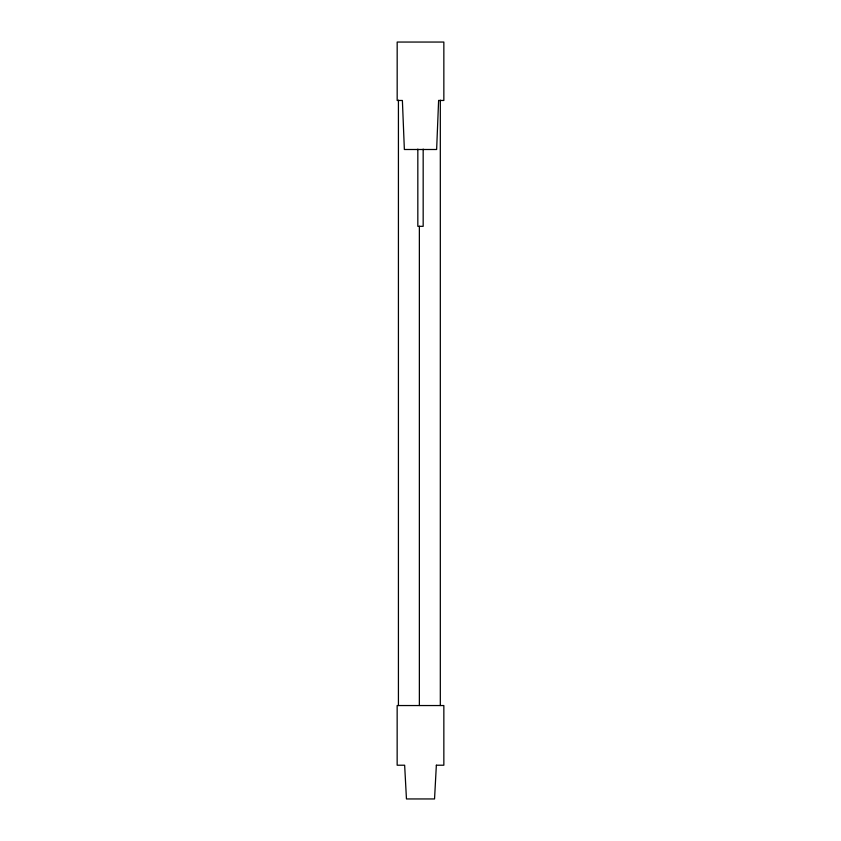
<?xml version="1.0" encoding="UTF-8"?>
<svg xmlns="http://www.w3.org/2000/svg" width="841" height="841" viewBox="0 0 841 841"><rect width="100%" height="100%" fill="white"/><g stroke="black" fill="none" stroke-linecap="round" stroke-linejoin="round"><path stroke-width="1.26" d="M440.316 705.525L440.316 100.163M423.17 149.078L423.17 226.324L417.83 226.324L417.83 149.078M419.365 226.229L419.365 705.525M398.424 100.163L398.424 705.525M438.613 100.468L436.637 149.498L404.363 149.498L402.387 100.468L397.173 100.468L397.173 42.05L443.848 42.05L443.848 100.468L438.613 100.468M436.353 765.215L434.545 798.95L406.455 798.95L404.647 765.215L397.152 765.215L397.152 705.546L443.848 705.546L443.848 765.215L436.353 765.215"/></g></svg>
